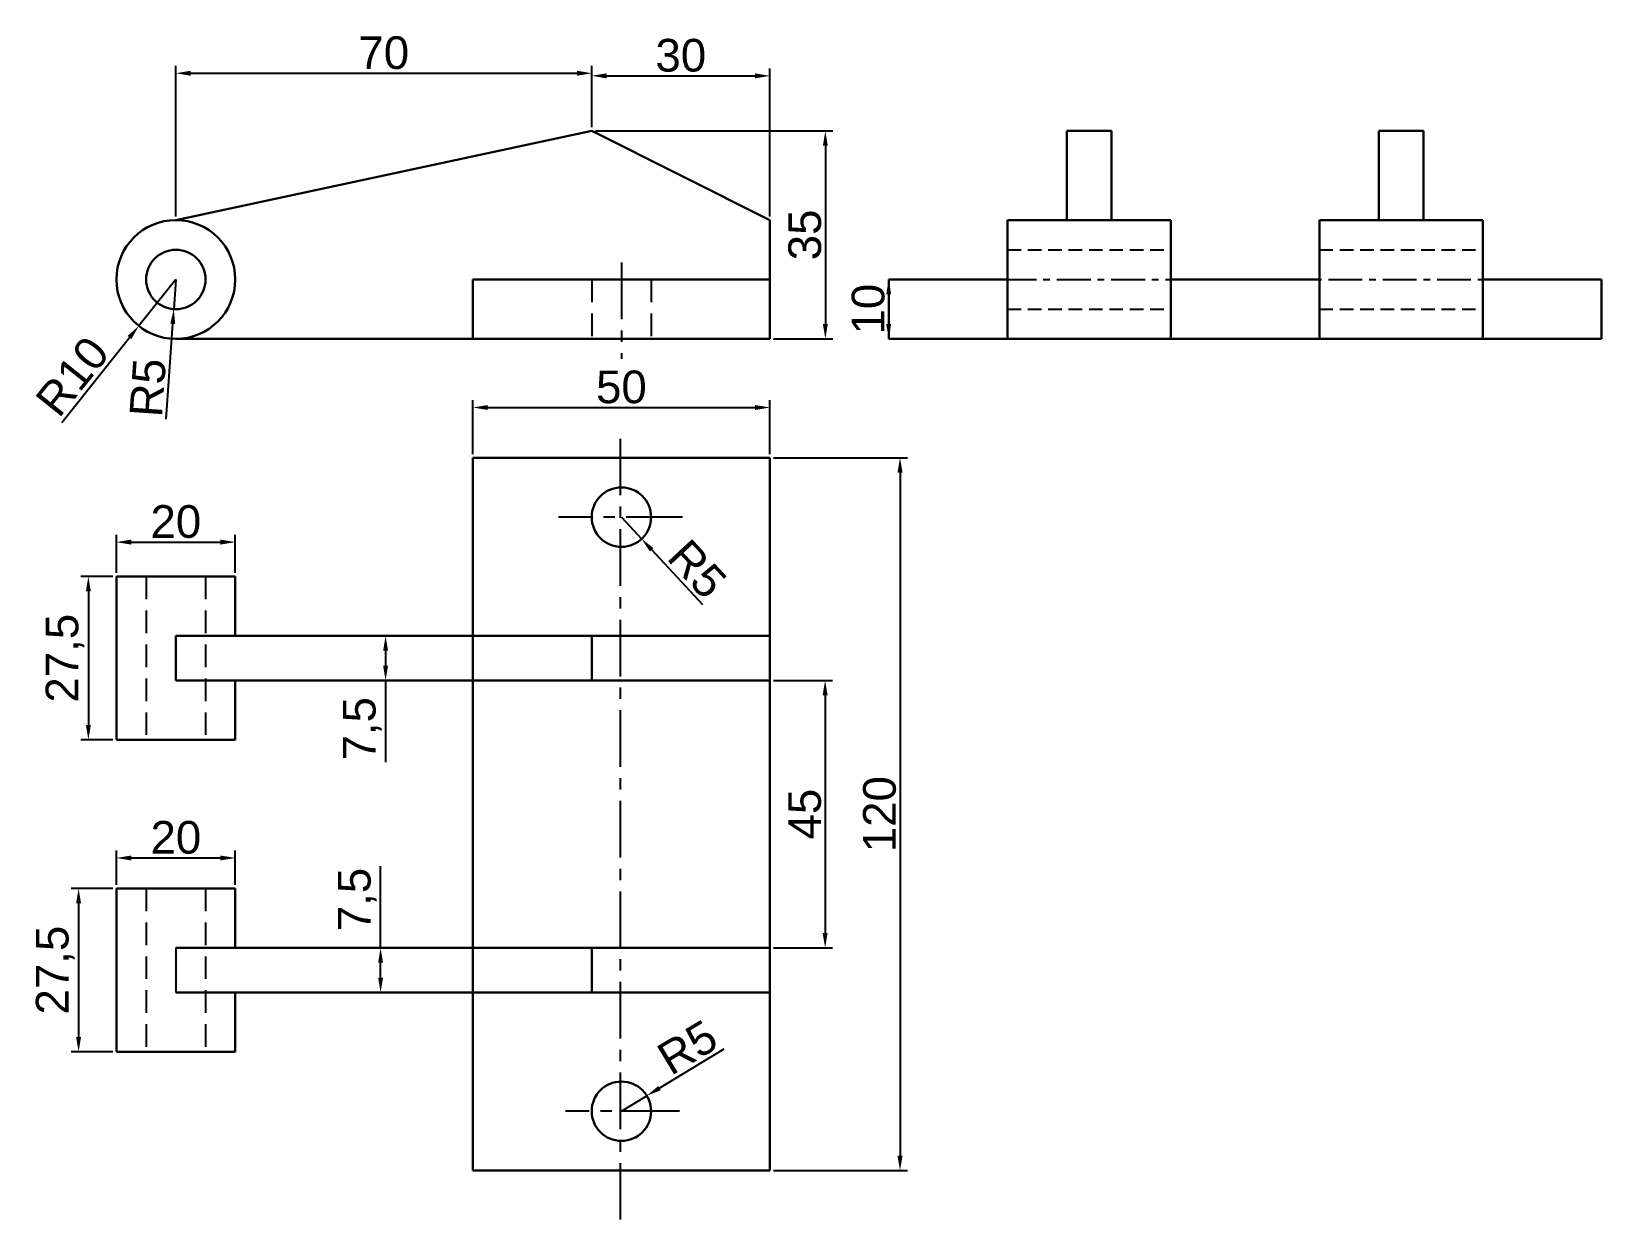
# Model space of a CAD drawing. Header units: millimetres. Extents: x 2308 to 2572, y 1393 to 1593.
import ezdxf

# ---------------------------------------------------------------- set-up
doc = ezdxf.new("R2010")
doc.units = ezdxf.units.MM
doc.header["$LTSCALE"] = 0.3
doc.linetypes.add('CENTER', pattern=[50.8, 31.75, -6.35, 6.35, -6.35])
doc.linetypes.add('DASHED', pattern=[19.05, 12.7, -6.35])
doc.styles.get("Standard").update_dxf_attribs({"font": 'arial.ttf'})
doc.dimstyles.new('ISO-25', dxfattribs={"dimtxt": 5.5, "dimasz": 2.5, "dimexe": 1.25, "dimexo": 0.625, "dimtad": 1, "dimtxsty": 'Standard', "dimcen": 2.5, "dimadec": 0, "dimazin": 0, "dimtfac": 1, "dimtmove": 0, "dimatfit": 3, "dimfxl": 1, "dimarcsym": 0})

# ---------------------------------------------------------------- blocks, each defined once
blk = doc.blocks.new('*D4')
at = {"color": 0, "lineweight": -2, "ltscale": 0.6, "transparency": 16777216}
for p, q in [((2382.08, 1521.99), (2382.08, 1531.07)), ((2432.08, 1521.99), (2432.08, 1531.07)), ((2384.58, 1529.82), (2429.58, 1529.82))]:
    blk.add_line(p, q, dxfattribs=at)
at = {"color": 0, "ltscale": 0.6, "transparency": 16777216}
for points in [[(2384.58, 1530.23), (2384.58, 1529.4), (2382.08, 1529.82)], [(2429.58, 1530.23), (2429.58, 1529.4), (2432.08, 1529.82)]]:
    blk.add_solid(points, dxfattribs=at)
at = {"layer": 'Defpoints', "color": 0, "ltscale": 0.6, "transparency": 16777216}
for p in [(2432.08, 1529.82), (2382.08, 1521.37), (2432.08, 1521.37)]:
    blk.add_point(p, dxfattribs=at)
at = {"color": 0, "ltscale": 0.6, "transparency": 16777216, "insert": (2407.08, 1533.25), "char_height": 5.5, "attachment_point": 5}
blk.add_mtext('50', dxfattribs=at)
blk = doc.blocks.new('*D5')
at = {"color": 0, "lineweight": -2, "ltscale": 0.6, "transparency": 16777216}
for p, q in [((2332.08, 1551.37), (2325.84, 1543.55)), ((2312.87, 1527.3), (2324.28, 1541.6))]:
    blk.add_line(p, q, dxfattribs=at)
at = {"color": 0, "ltscale": 0.6, "transparency": 16777216}
blk.add_solid([(2323.95, 1541.86), (2324.6, 1541.34), (2325.84, 1543.55)], dxfattribs=at)
at = {"layer": 'Defpoints', "color": 0, "ltscale": 0.6, "transparency": 16777216}
for p in [(2332.08, 1551.37), (2325.84, 1543.55)]:
    blk.add_point(p, dxfattribs=at)
at = {"color": 0, "ltscale": 0.6, "transparency": 16777216, "insert": (2314.67, 1535.06), "char_height": 5.5, "attachment_point": 5, "rotation": 51.402}
blk.add_mtext('R10', dxfattribs=at)
blk = doc.blocks.new('*D6')
at = {"color": 0, "lineweight": -2, "ltscale": 0.6, "transparency": 16777216}
for p, q in [((2332.08, 1551.37), (2331.73, 1546.38)), ((2330.43, 1527.85), (2331.55, 1543.88))]:
    blk.add_line(p, q, dxfattribs=at)
at = {"color": 0, "ltscale": 0.6, "transparency": 16777216}
blk.add_solid([(2331.14, 1543.91), (2331.97, 1543.86), (2331.73, 1546.38)], dxfattribs=at)
at = {"layer": 'Defpoints', "color": 0, "ltscale": 0.6, "transparency": 16777216}
for p in [(2332.08, 1551.37), (2331.73, 1546.38)]:
    blk.add_point(p, dxfattribs=at)
at = {"color": 0, "ltscale": 0.6, "transparency": 16777216, "insert": (2327.37, 1533.16), "char_height": 5.5, "attachment_point": 5, "rotation": 86.006}
blk.add_mtext('R5', dxfattribs=at)
blk = doc.blocks.new('*D7')
at = {"color": 0, "lineweight": -2, "ltscale": 0.6, "transparency": 16777216}
for p, q in [((2322.08, 1501.99), (2322.08, 1508.41)), ((2324.58, 1507.16), (2339.58, 1507.16)), ((2342.08, 1501.99), (2342.08, 1508.41))]:
    blk.add_line(p, q, dxfattribs=at)
at = {"color": 0, "ltscale": 0.6, "transparency": 16777216}
for points in [[(2324.58, 1507.58), (2324.58, 1506.74), (2322.08, 1507.16)], [(2339.58, 1507.58), (2339.58, 1506.74), (2342.08, 1507.16)]]:
    blk.add_solid(points, dxfattribs=at)
at = {"layer": 'Defpoints', "color": 0, "ltscale": 0.6, "transparency": 16777216}
for p in [(2342.08, 1507.16), (2322.08, 1501.37), (2342.08, 1501.37)]:
    blk.add_point(p, dxfattribs=at)
at = {"color": 0, "ltscale": 0.6, "transparency": 16777216, "insert": (2332.08, 1510.59), "char_height": 5.5, "attachment_point": 5}
blk.add_mtext('20', dxfattribs=at)
blk = doc.blocks.new('*D8')
at = {"color": 0, "lineweight": -2, "ltscale": 0.6, "transparency": 16777216}
for p, q in [((2321.45, 1501.37), (2316.1, 1501.37)), ((2317.35, 1498.87), (2317.35, 1476.37)), ((2321.45, 1473.87), (2316.1, 1473.87))]:
    blk.add_line(p, q, dxfattribs=at)
at = {"color": 0, "ltscale": 0.6, "transparency": 16777216}
for points in [[(2316.93, 1498.87), (2317.77, 1498.87), (2317.35, 1501.37)], [(2316.93, 1476.37), (2317.77, 1476.37), (2317.35, 1473.87)]]:
    blk.add_solid(points, dxfattribs=at)
at = {"layer": 'Defpoints', "color": 0, "ltscale": 0.6, "transparency": 16777216}
for p in [(2322.08, 1501.37), (2317.35, 1473.87), (2322.08, 1473.87)]:
    blk.add_point(p, dxfattribs=at)
at = {"color": 0, "ltscale": 0.6, "transparency": 16777216, "insert": (2313.42, 1487.62), "char_height": 5.5, "attachment_point": 5, "rotation": 90}
blk.add_mtext('27,5', dxfattribs=at)
blk = doc.blocks.new('*D9')
at = {"color": 0, "lineweight": -2, "ltscale": 0.6, "transparency": 16777216}
for p, q in [((2321.45, 1448.87), (2314.45, 1448.87)), ((2315.7, 1446.37), (2315.7, 1423.87)), ((2321.45, 1421.37), (2314.45, 1421.37))]:
    blk.add_line(p, q, dxfattribs=at)
at = {"color": 0, "ltscale": 0.6, "transparency": 16777216}
for points in [[(2315.29, 1446.37), (2316.12, 1446.37), (2315.7, 1448.87)], [(2315.29, 1423.87), (2316.12, 1423.87), (2315.7, 1421.37)]]:
    blk.add_solid(points, dxfattribs=at)
at = {"layer": 'Defpoints', "color": 0, "ltscale": 0.6, "transparency": 16777216}
for p in [(2322.08, 1448.87), (2315.7, 1421.37), (2322.08, 1421.37)]:
    blk.add_point(p, dxfattribs=at)
at = {"color": 0, "ltscale": 0.6, "transparency": 16777216, "insert": (2311.77, 1435.12), "char_height": 5.5, "attachment_point": 5, "rotation": 90}
blk.add_mtext('27,5', dxfattribs=at)
blk = doc.blocks.new('*D10')
at = {"color": 0, "lineweight": -2, "ltscale": 0.6, "transparency": 16777216}
for p, q in [((2322.08, 1449.49), (2322.08, 1455.25)), ((2324.58, 1454), (2339.58, 1454)), ((2342.08, 1449.49), (2342.08, 1455.25))]:
    blk.add_line(p, q, dxfattribs=at)
at = {"color": 0, "ltscale": 0.6, "transparency": 16777216}
for points in [[(2324.58, 1454.41), (2324.58, 1453.58), (2322.08, 1454)], [(2339.58, 1454.41), (2339.58, 1453.58), (2342.08, 1454)]]:
    blk.add_solid(points, dxfattribs=at)
at = {"layer": 'Defpoints', "color": 0, "ltscale": 0.6, "transparency": 16777216}
for p in [(2342.08, 1454), (2322.08, 1448.87), (2342.08, 1448.87)]:
    blk.add_point(p, dxfattribs=at)
at = {"color": 0, "ltscale": 0.6, "transparency": 16777216, "insert": (2332.08, 1457.43), "char_height": 5.5, "attachment_point": 5}
blk.add_mtext('20', dxfattribs=at)
blk = doc.blocks.new('*D11')
at = {"color": 0, "lineweight": -2, "ltscale": 0.6, "transparency": 16777216}
for p, q in [((2407.08, 1511.37), (2410.48, 1507.7)), ((2420.78, 1496.58), (2412.18, 1505.87))]:
    blk.add_line(p, q, dxfattribs=at)
at = {"color": 0, "ltscale": 0.6, "transparency": 16777216}
blk.add_solid([(2412.48, 1506.15), (2411.87, 1505.58), (2410.48, 1507.7)], dxfattribs=at)
at = {"layer": 'Defpoints', "color": 0, "ltscale": 0.6, "transparency": 16777216}
for p in [(2407.08, 1511.37), (2410.48, 1507.7)]:
    blk.add_point(p, dxfattribs=at)
at = {"color": 0, "ltscale": 0.6, "transparency": 16777216, "insert": (2419.84, 1502.63), "char_height": 5.5, "attachment_point": 5, "rotation": 312.8366}
blk.add_mtext('R5', dxfattribs=at)
blk = doc.blocks.new('*D13')
at = {"color": 0, "lineweight": -2, "ltscale": 0.6, "transparency": 16777216}
for p, q in [((2424.32, 1421.81), (2413.49, 1415.25)), ((2407.08, 1411.37), (2411.35, 1413.96))]:
    blk.add_line(p, q, dxfattribs=at)
at = {"color": 0, "ltscale": 0.6, "transparency": 16777216}
blk.add_solid([(2413.28, 1415.61), (2413.71, 1414.9), (2411.35, 1413.96)], dxfattribs=at)
at = {"layer": 'Defpoints', "color": 0, "ltscale": 0.6, "transparency": 16777216}
for p in [(2411.35, 1413.96), (2407.08, 1411.37)]:
    blk.add_point(p, dxfattribs=at)
at = {"color": 0, "ltscale": 0.6, "transparency": 16777216, "insert": (2418.2, 1422.11), "char_height": 5.5, "attachment_point": 5, "rotation": 31.2115}
blk.add_mtext('R5', dxfattribs=at)
blk = doc.blocks.new('*D14')
at = {"color": 0, "lineweight": -2, "ltscale": 0.6, "transparency": 16777216}
for p, q in [((2332.08, 1561.99), (2332.08, 1587.33)), ((2334.58, 1586.08), (2399.58, 1586.08)), ((2402.08, 1576.99), (2402.08, 1587.33))]:
    blk.add_line(p, q, dxfattribs=at)
at = {"color": 0, "ltscale": 0.6, "transparency": 16777216}
for points in [[(2334.58, 1586.5), (2334.58, 1585.66), (2332.08, 1586.08)], [(2399.58, 1586.5), (2399.58, 1585.66), (2402.08, 1586.08)]]:
    blk.add_solid(points, dxfattribs=at)
at = {"layer": 'Defpoints', "color": 0, "ltscale": 0.6, "transparency": 16777216}
for p in [(2402.08, 1586.08), (2402.08, 1576.37), (2332.08, 1561.37)]:
    blk.add_point(p, dxfattribs=at)
at = {"color": 0, "ltscale": 0.6, "transparency": 16777216, "insert": (2367.08, 1589.51), "char_height": 5.5, "attachment_point": 5}
blk.add_mtext('70', dxfattribs=at)
blk = doc.blocks.new('*D15')
at = {"color": 0, "lineweight": -2, "ltscale": 0.6, "transparency": 16777216}
for p, q in [((2402.08, 1582.79), (2402.08, 1586.89)), ((2432.08, 1561.99), (2432.08, 1586.89)), ((2404.58, 1585.64), (2429.58, 1585.64))]:
    blk.add_line(p, q, dxfattribs=at)
at = {"color": 0, "ltscale": 0.6, "transparency": 16777216}
for points in [[(2404.58, 1586.06), (2404.58, 1585.22), (2402.08, 1585.64)], [(2429.58, 1586.06), (2429.58, 1585.22), (2432.08, 1585.64)]]:
    blk.add_solid(points, dxfattribs=at)
at = {"layer": 'Defpoints', "color": 0, "ltscale": 0.6, "transparency": 16777216}
for p in [(2432.08, 1585.64), (2402.08, 1582.16), (2432.08, 1561.37)]:
    blk.add_point(p, dxfattribs=at)
at = {"color": 0, "ltscale": 0.6, "transparency": 16777216, "insert": (2417.08, 1589.07), "char_height": 5.5, "attachment_point": 5}
blk.add_mtext('30', dxfattribs=at)
blk = doc.blocks.new('*D17')
at = {"color": 0, "lineweight": -2, "ltscale": 0.6, "transparency": 16777216}
for p, q in [((2402.7, 1576.37), (2442.66, 1576.37)), ((2441.41, 1573.87), (2441.41, 1543.87)), ((2432.7, 1541.37), (2442.66, 1541.37))]:
    blk.add_line(p, q, dxfattribs=at)
at = {"color": 0, "ltscale": 0.6, "transparency": 16777216}
for points in [[(2440.99, 1573.87), (2441.82, 1573.87), (2441.41, 1576.37)], [(2440.99, 1543.87), (2441.82, 1543.87), (2441.41, 1541.37)]]:
    blk.add_solid(points, dxfattribs=at)
at = {"layer": 'Defpoints', "color": 0, "ltscale": 0.6, "transparency": 16777216}
for p in [(2402.08, 1576.37), (2432.08, 1541.37), (2441.41, 1541.37)]:
    blk.add_point(p, dxfattribs=at)
at = {"color": 0, "ltscale": 0.6, "transparency": 16777216, "insert": (2437.97, 1558.87), "char_height": 5.5, "attachment_point": 5, "rotation": 90}
blk.add_mtext('35', dxfattribs=at)
blk = doc.blocks.new('*D18')
at = {"color": 0, "lineweight": -2, "ltscale": 0.6, "transparency": 16777216}
for p, q in [((2452.7, 1551.37), (2453.33, 1551.37)), ((2452.08, 1548.87), (2452.08, 1543.87)), ((2452.7, 1541.37), (2453.33, 1541.37))]:
    blk.add_line(p, q, dxfattribs=at)
at = {"color": 0, "ltscale": 0.6, "transparency": 16777216}
for points in [[(2451.66, 1548.87), (2452.49, 1548.87), (2452.08, 1551.37)], [(2451.66, 1543.87), (2452.49, 1543.87), (2452.08, 1541.37)]]:
    blk.add_solid(points, dxfattribs=at)
at = {"layer": 'Defpoints', "color": 0, "ltscale": 0.6, "transparency": 16777216}
for p in [(2452.08, 1551.37), (2452.08, 1541.37), (2452.08, 1541.37)]:
    blk.add_point(p, dxfattribs=at)
at = {"color": 0, "ltscale": 0.6, "transparency": 16777216, "insert": (2448.64, 1546.37), "char_height": 5.5, "attachment_point": 5, "rotation": 90}
blk.add_mtext('10', dxfattribs=at)
blk = doc.blocks.new('*D19')
at = {"color": 0, "lineweight": -2, "ltscale": 0.6, "transparency": 16777216}
for p, q in [((2431.45, 1491.37), (2366.13, 1491.37)), ((2367.38, 1488.87), (2367.38, 1486.37)), ((2431.45, 1483.87), (2366.13, 1483.87)), ((2367.38, 1483.87), (2367.38, 1470.11))]:
    blk.add_line(p, q, dxfattribs=at)
at = {"color": 0, "ltscale": 0.6, "transparency": 16777216}
for points in [[(2366.97, 1488.87), (2367.8, 1488.87), (2367.38, 1491.37)], [(2366.97, 1486.37), (2367.8, 1486.37), (2367.38, 1483.87)]]:
    blk.add_solid(points, dxfattribs=at)
at = {"layer": 'Defpoints', "color": 0, "ltscale": 0.6, "transparency": 16777216}
for p in [(2432.08, 1491.37), (2367.38, 1483.87), (2432.08, 1483.87)]:
    blk.add_point(p, dxfattribs=at)
at = {"color": 0, "ltscale": 0.6, "transparency": 16777216, "insert": (2363.46, 1475.74), "char_height": 5.5, "attachment_point": 5, "rotation": 90}
blk.add_mtext('7,5', dxfattribs=at)
blk = doc.blocks.new('*D20')
at = {"color": 0, "lineweight": -2, "ltscale": 0.6, "transparency": 16777216}
for p, q in [((2366.54, 1438.87), (2366.54, 1452.63)), ((2366.76, 1438.87), (2365.29, 1438.87)), ((2366.54, 1433.87), (2366.54, 1436.37)), ((2366.76, 1431.37), (2365.29, 1431.37))]:
    blk.add_line(p, q, dxfattribs=at)
at = {"color": 0, "ltscale": 0.6, "transparency": 16777216}
for points in [[(2366.13, 1436.37), (2366.96, 1436.37), (2366.54, 1438.87)], [(2366.13, 1433.87), (2366.96, 1433.87), (2366.54, 1431.37)]]:
    blk.add_solid(points, dxfattribs=at)
at = {"layer": 'Defpoints', "color": 0, "ltscale": 0.6, "transparency": 16777216}
for p in [(2366.54, 1438.87), (2367.38, 1438.87), (2367.38, 1431.37)]:
    blk.add_point(p, dxfattribs=at)
at = {"color": 0, "ltscale": 0.6, "transparency": 16777216, "insert": (2362.62, 1447), "char_height": 5.5, "attachment_point": 5, "rotation": 90}
blk.add_mtext('7,5', dxfattribs=at)
blk = doc.blocks.new('*D23')
at = {"color": 0, "lineweight": -2, "ltscale": 0.6, "transparency": 16777216}
for p, q in [((2432.7, 1521.37), (2455.23, 1521.37)), ((2453.98, 1518.87), (2453.98, 1403.87)), ((2432.7, 1401.37), (2455.23, 1401.37))]:
    blk.add_line(p, q, dxfattribs=at)
at = {"color": 0, "ltscale": 0.6, "transparency": 16777216}
for points in [[(2453.56, 1518.87), (2454.4, 1518.87), (2453.98, 1521.37)], [(2453.56, 1403.87), (2454.4, 1403.87), (2453.98, 1401.37)]]:
    blk.add_solid(points, dxfattribs=at)
at = {"layer": 'Defpoints', "color": 0, "ltscale": 0.6, "transparency": 16777216}
for p in [(2432.08, 1521.37), (2432.08, 1401.37), (2453.98, 1401.37)]:
    blk.add_point(p, dxfattribs=at)
at = {"color": 0, "ltscale": 0.6, "transparency": 16777216, "insert": (2450.55, 1461.37), "char_height": 5.5, "attachment_point": 5, "rotation": 90}
blk.add_mtext('120', dxfattribs=at)
blk = doc.blocks.new('*D24')
at = {"color": 0, "lineweight": -2, "ltscale": 0.6, "transparency": 16777216}
for p, q in [((2432.7, 1483.87), (2442.62, 1483.87)), ((2441.37, 1481.37), (2441.37, 1441.37)), ((2432.7, 1438.87), (2442.62, 1438.87))]:
    blk.add_line(p, q, dxfattribs=at)
at = {"color": 0, "ltscale": 0.6, "transparency": 16777216}
for points in [[(2440.95, 1481.37), (2441.79, 1481.37), (2441.37, 1483.87)], [(2440.95, 1441.37), (2441.79, 1441.37), (2441.37, 1438.87)]]:
    blk.add_solid(points, dxfattribs=at)
at = {"layer": 'Defpoints', "color": 0, "ltscale": 0.6, "transparency": 16777216}
for p in [(2432.08, 1483.87), (2432.08, 1438.87), (2441.37, 1438.87)]:
    blk.add_point(p, dxfattribs=at)
at = {"color": 0, "ltscale": 0.6, "transparency": 16777216, "insert": (2437.95, 1461.37), "char_height": 5.5, "attachment_point": 5, "rotation": 90}
blk.add_mtext('45', dxfattribs=at)

msp = doc.modelspace()

# ---------------------------------------------------------------- linework, layer by layer
at = {"lineweight": 30}
for p, q in [((2402.077, 1576.367), (2332.077, 1561.367)), ((2402.077, 1576.367), (2432.077, 1561.367)), ((2432.077, 1551.367), (2432.077, 1561.367)), ((2382.077, 1551.367), (2432.077, 1551.367)), ((2382.077, 1551.367), (2382.077, 1541.367)), ((2432.077, 1551.367), (2432.077, 1541.367)), ((2332.077, 1541.367), (2382.077, 1541.367)), ((2432.077, 1541.367), (2382.077, 1541.367)), ((2432.077, 1521.367), (2382.077, 1521.367)), ((2382.077, 1521.367), (2382.077, 1401.367)), ((2432.077, 1521.367), (2432.077, 1401.367)), ((2322.077, 1501.367), (2322.077, 1473.867)), ((2342.077, 1501.367), (2322.077, 1501.367)), ((2342.077, 1501.367), (2342.077, 1491.367)), ((2382.077, 1491.367), (2332.077, 1491.367)), ((2332.077, 1491.367), (2332.077, 1483.867)), ((2432.077, 1491.367), (2382.077, 1491.367)), ((2402.077, 1491.367), (2402.077, 1483.867)), ((2382.077, 1483.867), (2332.077, 1483.867)), ((2342.077, 1483.867), (2342.077, 1473.867)), ((2432.077, 1483.867), (2382.077, 1483.867)), ((2342.077, 1473.867), (2322.077, 1473.867)), ((2342.077, 1448.867), (2322.077, 1448.867)), ((2322.077, 1448.867), (2322.077, 1421.367)), ((2342.077, 1448.867), (2342.077, 1438.867)), ((2382.077, 1438.867), (2332.077, 1438.867)), ((2432.077, 1438.867), (2382.077, 1438.867)), ((2402.077, 1438.867), (2402.077, 1431.367)), ((2382.077, 1431.367), (2332.077, 1431.367)), ((2342.077, 1431.367), (2342.077, 1421.367)), ((2432.077, 1431.367), (2382.077, 1431.367)), ((2342.077, 1421.367), (2322.077, 1421.367)), ((2432.077, 1401.367), (2382.077, 1401.367))]:
    msp.add_line(p, q, dxfattribs=at)
at = {"lineweight": 30, "ltscale": 0.6}
for p, q in [((2482.077, 1561.367), (2482.077, 1576.367)), ((2482.077, 1576.367), (2489.577, 1576.367)), ((2489.577, 1561.367), (2489.577, 1576.367)), ((2534.577, 1561.367), (2534.577, 1576.367)), ((2534.577, 1576.367), (2542.077, 1576.367)), ((2542.077, 1561.367), (2542.077, 1576.367)), ((2472.077, 1561.367), (2472.077, 1541.367)), ((2472.077, 1561.367), (2499.577, 1561.367)), ((2499.577, 1561.367), (2499.577, 1541.367)), ((2524.577, 1561.367), (2524.577, 1541.367)), ((2524.577, 1561.367), (2552.077, 1561.367)), ((2552.077, 1561.367), (2552.077, 1541.367)), ((2452.077, 1551.367), (2472.077, 1551.367)), ((2452.077, 1551.367), (2452.077, 1541.367)), ((2499.577, 1551.367), (2524.577, 1551.367)), ((2552.077, 1551.367), (2572.077, 1551.367)), ((2572.077, 1541.367), (2572.077, 1551.367)), ((2452.077, 1541.367), (2572.077, 1541.367))]:
    msp.add_line(p, q, dxfattribs=at)
at = {"linetype": 'CENTER'}
for p, q in [((2407.077, 1554.231), (2407.077, 1538.01)), ((2406.93, 1393.126), (2406.93, 1526.067)), ((2417.383, 1511.367), (2396.477, 1511.367)), ((2416.871, 1411.367), (2397.65, 1411.367))]:
    msp.add_line(p, q, dxfattribs=at)
at = {"linetype": 'DASHED', "ltscale": 0.6}
for p, q in [((2472.077, 1556.367), (2499.577, 1556.367)), ((2524.577, 1556.367), (2552.077, 1556.367)), ((2472.077, 1546.367), (2499.577, 1546.367)), ((2524.577, 1546.367), (2552.077, 1546.367))]:
    msp.add_line(p, q, dxfattribs=at)
at = {"linetype": 'DASHED'}
for p, q in [((2402.077, 1551.367), (2402.077, 1541.367)), ((2412.077, 1551.367), (2412.077, 1541.367)), ((2327.077, 1501.367), (2327.077, 1473.867)), ((2337.077, 1501.367), (2337.077, 1473.867)), ((2327.077, 1448.867), (2327.077, 1421.367)), ((2337.077, 1448.867), (2337.077, 1421.367))]:
    msp.add_line(p, q, dxfattribs=at)
at = {"ltscale": 0.6}
msp.add_line((2452.077, 1551.367), (2472.077, 1551.367), dxfattribs=at)
at = {"linetype": 'CENTER', "ltscale": 0.6}
msp.add_line((2462.077, 1551.367), (2562.077, 1551.367), dxfattribs=at)
for q in [(2332.077, 1431.367), (2332.077, 1438.867)]:
    msp.add_line((2332.077, 1438.867), q)
at = {"lineweight": 30}
for centre, radius in [((2332.077, 1551.367), 10), ((2332.077, 1551.367), 5), ((2407.077, 1511.367), 5), ((2407.077, 1411.367), 5)]:
    msp.add_circle(centre, radius, dxfattribs=at)

# ---------------------------------------------------------------- dimensions: what is measured, and where the dimension line sits
at = {"ltscale": 0.6}
for base, p1, p2, picture, middle in [((2402.077, 1586.079), (2332.077, 1561.367), (2402.077, 1576.367), '*D14', (2367.077, 1589.513)), ((2432.077, 1585.639), (2402.077, 1582.16), (2432.077, 1561.367), '*D15', (2417.077, 1589.074)), ((2432.077, 1529.817), (2382.077, 1521.367), (2432.077, 1521.367), '*D4', (2407.077, 1533.25)), ((2342.077, 1507.16), (2322.077, 1501.367), (2342.077, 1501.367), '*D7', (2332.077, 1510.593)), ((2342.077, 1453.998), (2322.077, 1448.867), (2342.077, 1448.867), '*D10', (2332.077, 1457.431))]:
    dim = msp.add_linear_dim(base=base, p1=p1, p2=p2, dimstyle='ISO-25', dxfattribs=at)
    dim.commit()
    dim.dimension.update_dxf_attribs({"geometry": picture, "text_midpoint": middle})
for base, p1, p2, picture, middle in [((2441.408, 1541.367), (2402.077, 1576.367), (2432.077, 1541.367), '*D17', (2437.973, 1558.867)), ((2452.077, 1541.367), (2452.077, 1551.367), (2452.077, 1541.367), '*D18', (2448.643, 1546.367)), ((2453.981, 1401.367), (2432.077, 1521.367), (2432.077, 1401.367), '*D23', (2450.548, 1461.367)), ((2317.35, 1473.867), (2322.077, 1501.367), (2322.077, 1473.867), '*D8', (2313.42, 1487.617)), ((2367.384, 1483.867), (2432.077, 1491.367), (2432.077, 1483.867), '*D19', (2363.465, 1475.737)), ((2441.369, 1438.867), (2432.077, 1483.867), (2432.077, 1438.867), '*D24', (2437.948, 1461.367)), ((2366.543, 1438.867), (2367.384, 1431.367), (2367.384, 1438.867), '*D20', (2362.624, 1446.996)), ((2315.705, 1421.367), (2322.077, 1448.867), (2322.077, 1421.367), '*D9', (2311.775, 1435.117))]:
    dim = msp.add_linear_dim(base=base, p1=p1, p2=p2, angle=90, dimstyle='ISO-25', dxfattribs=at)
    dim.commit()
    dim.dimension.update_dxf_attribs({"geometry": picture, "text_midpoint": middle})
for mpoint, picture, middle in [((2325.838, 1543.551), '*D5', (2317.35, 1532.918)), ((2331.728, 1546.379), '*D6', (2330.788, 1532.918))]:
    dim = msp.add_radius_dim(center=(2332.077, 1551.367), mpoint=mpoint, dimstyle='ISO-25', dxfattribs=at)
    dim.commit()
    dim.dimension.update_dxf_attribs({"geometry": picture, "text_midpoint": middle, "dimtype": 164})
for center, mpoint, picture, middle in [((2407.077, 1511.367), (2410.476, 1507.7), '*D11', (2419.839, 1502.635)), ((2407.077, 1411.367), (2411.353, 1413.958), '*D13', (2418.201, 1422.108))]:
    dim = msp.add_radius_dim(center=center, mpoint=mpoint, dimstyle='ISO-25', dxfattribs=at)
    dim.commit()
    dim.dimension.update_dxf_attribs({"geometry": picture, "text_midpoint": middle})

doc.saveas('drawing.dxf')
